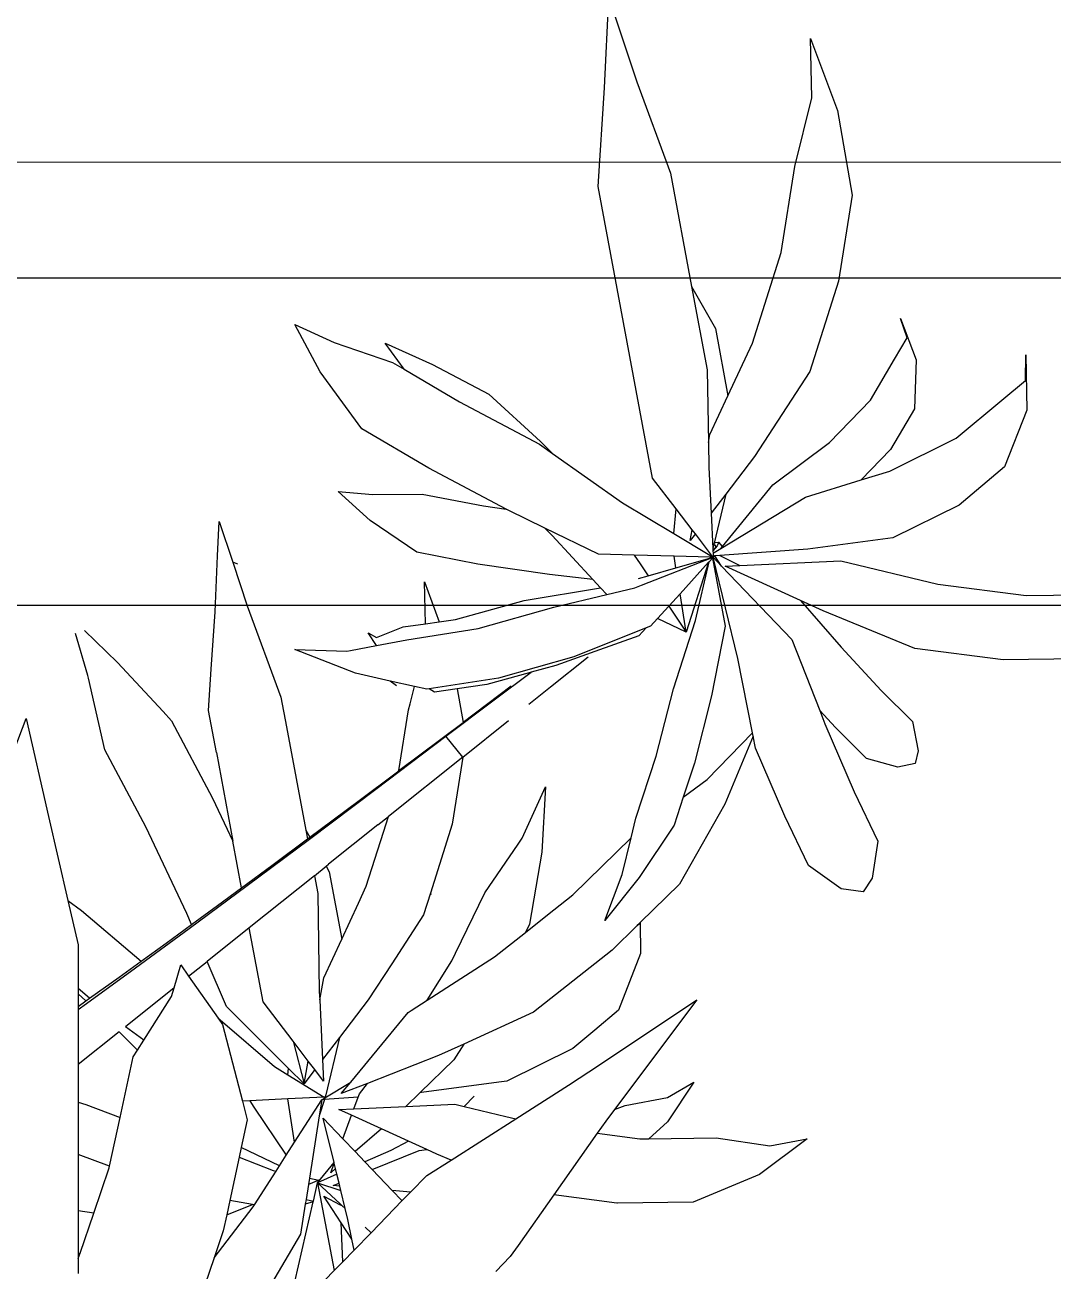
# Model space of a CAD drawing. Header units: metres. Extents: x -22.5 to 67.5, y 0 to 64.7.
# Drawn here: x 19.6417 to 19.7987, y 54.5057 to 54.696 of the extents above; entities that cross this region are included whole.
import ezdxf

# ---------------------------------------------------------------- set-up
doc = ezdxf.new("R2010")
doc.units = ezdxf.units.M
doc.layers.add('XREF PB NEURO-ONCOLOGIA$0$Mobiliario Fijo', color=40, linetype='Continuous')
doc.layers.add('XREF PB NEURO-ONCOLOGIA$0$MUROS DE TABLAROCA', color=150, linetype='Continuous', lineweight=13)

# ---------------------------------------------------------------- blocks, each defined once
blk = doc.blocks.new('XREF PB NEURO-ONCOLOGIA$0$PLANTA CIRCULAR-02')
at = {"color": 72}
for p, q in [((0.2163079197244855, 0.3322979269213064), (0.2174825615668823, 0.3582367918298743)), ((0.2174825615668823, 0.3582367918298743), (0.2255600604138266, 0.3340252120680773)), ((0.2754286079874646, 0.3465133165283376), (0.2831271368989405, 0.3258223326865206)), ((0.275811919614938, 0.3294600119358151), (0.2754286079874646, 0.3465133165283376)), ((0.2255600604138266, 0.3340252120680773), (0.2352287231787073, 0.3078379123443895)), ((0.2144517528118541, 0.3039590530063805), (0.2163079197244855, 0.3322979269213064)), ((0.2708940055696019, 0.3097266283270628), (0.275811919614938, 0.3294600119358151)), ((0.2831271368989405, 0.3258223326865206), (0.2873213446946607, 0.3015577129912046)), ((0.2352287231787073, 0.3078379123443895), (0.2412934626035792, 0.2753400864379287)), ((0.266975109439926, 0.2850408369870152), (0.2708940055696019, 0.3097266283270628)), ((0.2300751190101948, 0.2203104930686237), (0.2144517528118541, 0.3039590530063805)), ((0.2873213446946607, 0.3015577129912046), (0.2834024485649991, 0.276871921651157)), ((0.258752786373023, 0.259072938679985), (0.266975109439926, 0.2850408369870152)), ((0.2834024485649991, 0.276871921651157), (0.2751801254980961, 0.2509040233441269)), ((0.2412934626035792, 0.2753400864379287), (0.2457661489516312, 0.2513930210412383)), ((0.2412934626035792, 0.2753400864379287), (0.2480992815560796, 0.2632650709938318)), ((0.3012393786880523, 0.2661272672316173), (0.3057208071625865, 0.2542281051827047)), ((0.3031552708874727, 0.260565723578587), (0.3012393786880523, 0.2661272672316173)), ((0.1273815670105876, 0.2644104534880682), (0.1386542231617511, 0.2592500123248627)), ((0.1347174525734545, 0.2507799221803779), (0.1273815670105876, 0.2644104534880682)), ((0.2480992815560796, 0.2632650709938318), (0.2517101342726562, 0.2439324122591202)), ((0.1386542231617511, 0.2592500123248627), (0.1554385416881416, 0.2534772389408246)), ((0.1533050969057257, 0.2589804255905719), (0.1669278453257448, 0.2528546845111848)), ((0.158738136582528, 0.2515389861300363), (0.1533050969057257, 0.2589804255905719)), ((0.2517101342726562, 0.2439324122591202), (0.258752786373023, 0.259072938679985)), ((0.2995236314507963, 0.2544392442416736), (0.3031552708874727, 0.260565723578587)), ((0.2926280267648309, 0.2426926067117918), (0.2995236314507963, 0.2544392442416736)), ((0.3057208071625865, 0.2542281051827047), (0.3052849004319853, 0.2402072395598367)), ((0.3371173422359845, 0.2483497702475788), (0.3371932772652855, 0.2557022486139644)), ((0.3371932772652855, 0.2557022486139644), (0.3374809903972249, 0.2398110029806943)), ((0.1465979750992545, 0.234456471980458), (0.1347174525734545, 0.2507799221803779)), ((0.1554385416881416, 0.2534772389408246), (0.158738136582528, 0.2515389861300363)), ((0.158738136582528, 0.2515389861300363), (0.1746905417690243, 0.2421682011757511)), ((0.1669278453257448, 0.2528546845111848), (0.183105695239135, 0.2443916328278064)), ((0.2457661489516312, 0.2513930210412383), (0.2461087853604624, 0.2304808479718332)), ((0.2751801254980961, 0.2509040233441269), (0.2593158248288034, 0.2264805127125484)), ((0.3302719046012754, 0.2426581997864687), (0.3371173422359845, 0.2483497702475788)), ((0.183105695239135, 0.2443916328278064), (0.1979025384700463, 0.2308337960126394)), ((0.2465460943457316, 0.2328305884237594), (0.2517101342726562, 0.2439324122591202)), ((0.1746905417690243, 0.2421682011757511), (0.1976315565399318, 0.2299967785626436)), ((0.2808230684268551, 0.2305072031032154), (0.2926280267648309, 0.2426926067117918)), ((0.3052849004319853, 0.2402072395598367), (0.2983892957460199, 0.2284606020299478)), ((0.3172262998705548, 0.2317171172690493), (0.3302719046012754, 0.2426581997864687)), ((0.3374809903972249, 0.2398110029806943), (0.3310885271888111, 0.2234832087838114)), ((0.165849975180123, 0.2231474342153845), (0.1465979750992545, 0.234456471980458)), ((0.2461087853604624, 0.2304808479718332), (0.2465460943457316, 0.2328305884237594)), ((0.1976315565399318, 0.2299967785626436), (0.2013890418260757, 0.2273417944819727)), ((0.1979025384700463, 0.2308337960126394), (0.2013890418260757, 0.2273417944819727)), ((0.2461087853604624, 0.2304808479718332), (0.2462260190323775, 0.2233257098332544)), ((0.2645668345363532, 0.2183558742652565), (0.2808230684268551, 0.2305072031032154)), ((0.2982155976822298, 0.2223179191698321), (0.3172262998705548, 0.2317171172690493)), ((0.2013890418260757, 0.2273417944819727), (0.2214030004920744, 0.2132002243617919)), ((0.2593158248288034, 0.2264805127125484), (0.2510818288329091, 0.2157029925408622)), ((0.2983892957460199, 0.2284606020299478), (0.2899686613796177, 0.2197685909734801)), ((0.1880458887503806, 0.2113713272277309), (0.165849975180123, 0.2231474342153845)), ((0.2462260190323775, 0.2233257098332544), (0.2468636820481009, 0.2101818382819616)), ((0.2899686613796177, 0.2197685909734801), (0.2982155976822298, 0.2223179191698321)), ((0.3310885271888111, 0.2234832087838114), (0.3180429224580905, 0.212542126266392)), ((0.2368373994195281, 0.2114759135015092), (0.2300751190101948, 0.2203104930686237)), ((0.2501257025410837, 0.2006073451241903), (0.2645668345363532, 0.2183558742652565)), ((0.2739774869021687, 0.2148253307744952), (0.2899686613796177, 0.2197685909734801)), ((0.1398800181335815, 0.2163983263596734), (0.1497604723965367, 0.2155343248746178)), ((0.1490665851663664, 0.2080943989386341), (0.1398800181335815, 0.2163983263596734)), ((0.1497604723965367, 0.2155343248746178), (0.1639590949975371, 0.2156879583203661)), ((0.1639590949975371, 0.2156879583203661), (0.1815031946998573, 0.2123314385903896)), ((0.2510818288329091, 0.2157029925408622), (0.2468636820481009, 0.2101818382819616)), ((0.2510818288329091, 0.2157029925408622), (0.2477282124536515, 0.2016322527049041)), ((0.2496995792831598, 0.20008362848872), (0.2739774869021687, 0.2148253307744952)), ((0.1815031946998573, 0.2123314385903896), (0.1880458887503806, 0.2113713272277309)), ((0.1887909899510447, 0.210976011602277), (0.1880458887503806, 0.2113713272277309)), ((0.2214030004920744, 0.2132002243617919), (0.2361707790385594, 0.2043516240605001)), ((0.2361707790385594, 0.2043516240605001), (0.2368373994195281, 0.2114759135015092)), ((0.2414502145201709, 0.2054495023549734), (0.2368373994195281, 0.2114759135015092)), ((0.3180429224580905, 0.212542126266392), (0.2990322202697513, 0.2031429281671819)), ((0.1052299575996187, 0.1979691624593656), (0.1056769285168286, 0.2078393354950734)), ((0.1056769285168286, 0.2078393354950734), (0.1095695138444483, 0.1961716594080798)), ((0.1624008745917536, 0.1989805685503896), (0.1490665851663664, 0.2080943989386341)), ((0.1991868052905516, 0.2059026629006553), (0.1887909899510447, 0.210976011602277)), ((0.2468636820481009, 0.2101818382819616), (0.2473545221659918, 0.2000643635302808)), ((0.2145308191973356, 0.1984145024736676), (0.1991868052905516, 0.2059026629006553)), ((0.2012420913636532, 0.2038441356656762), (0.1991868052905516, 0.2059026629006553)), ((0.2361707790385594, 0.2043516240605001), (0.2465179944031206, 0.1981517496038236)), ((0.2408711741639706, 0.2023382135543628), (0.2414502145201709, 0.2054495023549734)), ((0.2423500464400661, 0.204273917165942), (0.2408711741639706, 0.2023382135543628)), ((0.2423500464400661, 0.204273917165942), (0.2414502145201709, 0.2054495023549734)), ((0.2466985945455633, 0.1985927575697914), (0.2423500464400661, 0.204273917165942)), ((0.2129187338088343, 0.1912117784107465), (0.2012420913636532, 0.2038441356656762)), ((0.2475589574949026, 0.2009221111081345), (0.2473545221659918, 0.2000643635302808)), ((0.248094386283185, 0.2003980152886271), (0.2473828681530961, 0.1994800799755438)), ((0.2486026663029293, 0.2008001950860674), (0.2473871868901938, 0.1993910597183728)), ((0.2477282124536515, 0.2016322527049041), (0.2475589574949026, 0.2009221111081345)), ((0.2475589574949026, 0.2009221111081345), (0.2480609931466802, 0.2010828169036856)), ((0.2477282124536515, 0.2016322527049041), (0.2480911353282238, 0.2018156823961661)), ((0.2480609931466802, 0.2010828169036856), (0.248094386283185, 0.2003980152886271)), ((0.2480911353282238, 0.2018156823961661), (0.2490791886609855, 0.2018896935783303)), ((0.2490791886609855, 0.2018896935783303), (0.2486026663029293, 0.2008001950860674)), ((0.2501257025410837, 0.2006073451241903), (0.2490791886609855, 0.2018896935783303)), ((0.2496995792831598, 0.20008362848872), (0.2501257025410837, 0.2006073451241903)), ((0.2990322202697513, 0.2031429281671819), (0.2746122854090771, 0.1999197234052801)), ((0.1045022866744318, 0.1819004705865055), (0.1052299575996187, 0.1979691624593656)), ((0.179944974294088, 0.1956240488204131), (0.1624008745917536, 0.1989805685503896)), ((0.2248347571928662, 0.1981529485796116), (0.2145308191973356, 0.1984145024736676)), ((0.2362374095002337, 0.1978635050566737), (0.2248347571928662, 0.1981529485796116)), ((0.2248347571928662, 0.1981529485796116), (0.2264701033485323, 0.1956942270619848)), ((0.2268788212409731, 0.1895363656214002), (0.2474751338054943, 0.1975782480458505)), ((0.2466379175878899, 0.1975994998392849), (0.2362374095002337, 0.1978635050566737)), ((0.236768964713761, 0.1945289948367801), (0.2362374095002337, 0.1978635050566737)), ((0.236768964713761, 0.1945289948367801), (0.246546267228581, 0.1973136950235457)), ((0.2472387041253228, 0.1973173825432752), (0.2462778434902333, 0.1962572136495382)), ((0.2465179944031206, 0.1981517496038236), (0.2468365684651559, 0.1983451898315493)), ((0.2465179944031206, 0.1981517496038236), (0.2469669963618912, 0.1978827153103282)), ((0.2466379175878899, 0.1975994998392849), (0.246546267228581, 0.1973136950235457)), ((0.246546267228581, 0.1973136950235457), (0.2472040618885387, 0.1975010433141122)), ((0.247188125296617, 0.1975855334345127), (0.2466379175878899, 0.1975994998392849)), ((0.2466985945455633, 0.1985927575697914), (0.2466639152700907, 0.1985525530273904)), ((0.2468365684651559, 0.1983451898315493), (0.2466639152700907, 0.1985525530273904)), ((0.2472069117380471, 0.1979003931708334), (0.2466985945455633, 0.1985927575697914)), ((0.2472069117380471, 0.1979003931708334), (0.2468365684651559, 0.1983451898315493)), ((0.2472069117380471, 0.1979003931708334), (0.2469669963618912, 0.1978827153103282)), ((0.2469669963618912, 0.1978827153103282), (0.2470406137376671, 0.1978386050379939)), ((0.2471345818030244, 0.1978694019205349), (0.2470406137376671, 0.1978386050379939)), ((0.2470406137376671, 0.1978386050379939), (0.2471531042229316, 0.1977712026633824)), ((0.2472069117380471, 0.1979003931708334), (0.2471345818030244, 0.1978694019205349)), ((0.2471345818030244, 0.1978694019205349), (0.2471531042229316, 0.1977712026633824)), ((0.2471531042229316, 0.1977712026633824), (0.2474751338054943, 0.1975782480458505)), ((0.2474751338054943, 0.1975782480458505), (0.247188125296617, 0.1975855334345127)), ((0.247188125296617, 0.1975855334345127), (0.2472040618885387, 0.1975010433141122)), ((0.2472040618885387, 0.1975010433141122), (0.2474751338054943, 0.1975782480458505)), ((0.2474751338054943, 0.1975782480458505), (0.2472069117380471, 0.1979003931708334)), ((0.2474751338054943, 0.1975782480458505), (0.2472387041253228, 0.1973173825432752)), ((0.2472387041253228, 0.1973173825432752), (0.2509193050910028, 0.1778041503355823)), ((0.2473545221659918, 0.2000643635302808), (0.2473828681530961, 0.1994800799755438)), ((0.2473828681530961, 0.1994800799755438), (0.2473871868901938, 0.1993910597183728)), ((0.2473871868901938, 0.1993910597183728), (0.2474207183899182, 0.1986998894381315)), ((0.2474207183899182, 0.1986998894381315), (0.247743822599233, 0.1988960804005373)), ((0.2474207183899182, 0.1986998894381315), (0.2474586054971581, 0.197918938906561)), ((0.2479441683835546, 0.197954716992605), (0.2474586054971581, 0.197918938906561)), ((0.2474586054971581, 0.197918938906561), (0.2474751338054943, 0.1975782480458505)), ((0.2479441683835546, 0.197954716992605), (0.2474751338054943, 0.1975782480458505)), ((0.2474751338054943, 0.1975782480458505), (0.2499030206254673, 0.1950344479568571)), ((0.2545506393085475, 0.1685439526762096), (0.2474751338054943, 0.1975782480458505)), ((0.247743822599233, 0.1988960804005373), (0.2496995792831598, 0.20008362848872)), ((0.2479831858152153, 0.1979575919426182), (0.2479441683835546, 0.197954716992605)), ((0.2494241924522385, 0.1980637706908084), (0.2479831858152153, 0.1979575919426182)), ((0.2499030206254673, 0.1950344479568571), (0.2479831858152153, 0.1979575919426182)), ((0.2746122854090771, 0.1999197234052801), (0.2494241924522385, 0.1980637706908084)), ((0.2494241924522385, 0.1980637706908084), (0.2550827223342083, 0.195213421225823)), ((0.1095695138444483, 0.1961716594080798), (0.1137544273637729, 0.1836277557332693)), ((0.1110581247384346, 0.1955550565866915), (0.1095695138444483, 0.1961716594080798)), ((0.2005007157029723, 0.192607584846705), (0.179944974294088, 0.1956240488204131)), ((0.2264701033485323, 0.1956942270619848), (0.2287862294278824, 0.192255410235326)), ((0.2287862294278824, 0.192255410235326), (0.236768964713761, 0.1945289948367801)), ((0.2461689531155144, 0.1961370690792492), (0.2379569896054789, 0.1870763708344043)), ((0.2461689531155144, 0.1961370690792492), (0.2397189675594689, 0.1760232697730402)), ((0.2423861432337446, 0.1793886632420509), (0.2462778434902333, 0.1962572136495382)), ((0.2462778434902333, 0.1962572136495382), (0.2461689531155144, 0.1961370690792492)), ((0.2499030206254673, 0.1950344479568571), (0.2700187889681729, 0.1739583035174519)), ((0.2508638265624228, 0.1950258185294231), (0.2550827223342083, 0.195213421225823)), ((0.2725399314201127, 0.1851076294699467), (0.2508638265624228, 0.1950258185294231)), ((0.2550827223342083, 0.195213421225823), (0.2841276533141865, 0.1965049694562708)), ((0.2841276533141865, 0.1965049694562708), (0.3119486977157351, 0.1898444431688944)), ((0.1645955643399191, 0.1905343967350816), (0.1688656129225734, 0.1790579825729139)), ((0.1648666482664112, 0.1784740353022087), (0.1645955643399191, 0.1905343967350816)), ((0.2129187338088343, 0.1912117784107465), (0.2005007157029723, 0.192607584846705)), ((0.215121367953742, 0.1888288621271457), (0.2129187338088343, 0.1912117784107465)), ((0.2260522050137155, 0.1914767252876928), (0.2287862294278824, 0.192255410235326)), ((0.3119486977157351, 0.1898444431688944), (0.3372880189583043, 0.1865867729920794)), ((0.1932669609845732, 0.1851730476572797), (0.215121367953742, 0.1888288621271457)), ((0.2017289134619915, 0.1831929343636673), (0.2169393390596781, 0.18686209294696)), ((0.2169393390596781, 0.18686209294696), (0.215121367953742, 0.1888288621271457)), ((0.2169393390596781, 0.18686209294696), (0.2250252189176507, 0.1888126218978954)), ((0.2250252189176507, 0.1888126218978954), (0.2268788212409731, 0.1895363656214002)), ((0.2379569896054789, 0.1870763708344043), (0.2346970288467958, 0.1834794818944587)), ((0.2397189675594689, 0.1760232697730402), (0.2379569896054789, 0.1870763708344043)), ((0.3372880189583043, 0.1865867729920794), (0.3591623532484363, 0.1868583691443675)), ((0.1137544273637729, 0.1836277557332693), (0.1234230901286537, 0.1574404560095886)), ((0.1734773214052865, 0.1797314055244357), (0.1932669609845732, 0.1851730476572797)), ((0.1800494819271137, 0.1770853832989019), (0.2017289134619915, 0.1831929343636673)), ((0.2346970288467958, 0.1834794818944587), (0.2314845738350897, 0.1799350085842022)), ((0.2346970288467958, 0.1834794818944587), (0.2397189675594689, 0.1760232697730402)), ((0.2789897089102595, 0.1821564482979241), (0.2725399314201127, 0.1851076294699467)), ((0.2725399314201127, 0.1851076294699467), (0.28417783862389, 0.1717772079103597)), ((0.103425315653368, 0.1654579051208671), (0.1045022866744318, 0.1819004705865055)), ((0.1648666482664112, 0.1784740353022087), (0.1688656129225734, 0.1790579825729139)), ((0.1688656129225734, 0.1790579825729139), (0.1734773214052865, 0.1797314055244357)), ((0.2314845738350897, 0.1799350085842022), (0.2295037197612828, 0.1777494264140031)), ((0.2397189675594689, 0.1760232697730402), (0.2314845738350897, 0.1799350085842022)), ((0.236039075806687, 0.1598101230703861), (0.2423861432337446, 0.1793886632420509)), ((0.3053391020597331, 0.1713861034784898), (0.2789897089102595, 0.1821564482979241)), ((0.0679989700413444, 0.1636597580998753), (0.0644272448327428, 0.1756919343429359)), ((0.0670034462101086, 0.1765032058852469), (0.07653787987015899, 0.1673561726104253)), ((0.1484346118343325, 0.1758525380328066), (0.1508384722692142, 0.1745214281818335)), ((0.1508482719286803, 0.172223583868643), (0.1484346118343325, 0.1758525380328066)), ((0.1508384722692142, 0.1745214281818335), (0.1584706073914219, 0.1775400559016802)), ((0.1584706073914219, 0.1775400559016802), (0.1648666482664112, 0.1784740353022087)), ((0.1595454020749543, 0.1738957745349907), (0.1800494819271137, 0.1770853832989019)), ((0.2282675669181486, 0.1772559153046629), (0.2074901824431805, 0.1689609296818304)), ((0.2282675669181486, 0.1772559153046629), (0.2260960932850935, 0.1749584140142204)), ((0.2295037197612828, 0.1777494264140031), (0.2282675669181486, 0.1772559153046629)), ((0.2509193050910028, 0.1778041503355823), (0.2470163743349474, 0.1577717612665097)), ((0.1433445106461306, 0.1707808413354073), (0.1508482719286803, 0.172223583868643)), ((0.1508482719286803, 0.172223583868643), (0.1595454020749543, 0.1738957745349907)), ((0.2260960932850935, 0.1749584140142204), (0.2135093719693941, 0.1704741983170876)), ((0.2700187889681729, 0.1739583035174519), (0.27805011984141, 0.1535925753640228)), ((0.28417783862389, 0.1717772079103597), (0.2957087490867138, 0.1592649931012247)), ((0.1274086166296513, 0.1711158326718518), (0.1422950797455797, 0.1705790680461305)), ((0.1448606160206935, 0.1642414496502482), (0.1274086166296513, 0.1711158326718518)), ((0.1422950797455797, 0.1705790680461305), (0.1433445106461306, 0.1707808413354073)), ((0.2074901824431805, 0.1689609296818304), (0.1858107509083027, 0.1628533786170578)), ((0.2008128721623734, 0.1603305658610807), (0.2116350406788285, 0.168978682918727)), ((0.2111148562738663, 0.1696211147697824), (0.202291442793566, 0.1664776361594065)), ((0.2135093719693941, 0.1704741983170876), (0.2111148562738663, 0.1696211147697824)), ((0.2587951558607244, 0.1471608245804887), (0.2545506393085475, 0.1685439526762096)), ((0.3306784233023023, 0.1681284333016748), (0.3053391020597331, 0.1713861034784898)), ((0.3525527575924343, 0.1684000294539629), (0.3306784233023023, 0.1681284333016748)), ((0.07653787987015899, 0.1673561726104253), (0.0895846311254189, 0.1532594486780852)), ((0.1026461197618005, 0.1535615966715724), (0.103425315653368, 0.1654579051208671)), ((0.202291442793566, 0.1664776361594065), (0.1952324339886502, 0.1645365902108367)), ((0.0681847394216959, 0.16284444751048), (0.0679989700413444, 0.1636597580998753)), ((0.07286446886099901, 0.1423059014906087), (0.0681847394216959, 0.16284444751048)), ((0.1547532977826052, 0.1620265710654962), (0.1448606160206935, 0.1642414496502482)), ((0.1617346602958491, 0.1604635095322209), (0.1547532977826052, 0.1620265710654962)), ((0.1858107509083027, 0.1628533786170578), (0.165922312573926, 0.159759538870567)), ((0.1825018032142793, 0.1610359940265624), (0.1740303074251841, 0.1597989471231287)), ((0.194635716770648, 0.1643725083162764), (0.1825018032142793, 0.1610359940265624)), ((0.1842597736035287, 0.1563334394582441), (0.1952324339886502, 0.1645365902108367)), ((0.1952324339886502, 0.1645365902108367), (0.194635716770648, 0.1643725083162764)), ((0.1234230901286537, 0.1574404560095886), (0.1250188320769041, 0.1488886172037169)), ((0.1605009356612896, 0.1555131258417148), (0.1617346602958491, 0.1604635095322209)), ((0.1653066710561433, 0.1596637698531467), (0.1617346602958491, 0.1604635095322209)), ((0.165922312573926, 0.159759538870567), (0.1653066710561433, 0.1596637698531467)), ((0.1674950892004148, 0.158844644403807), (0.165922312573926, 0.159759538870567)), ((0.1740303074251841, 0.1597989471231287), (0.1674950892004148, 0.158844644403807)), ((0.1740303074251841, 0.1597989471231287), (0.1756953066214919, 0.1501664791437136)), ((0.1895334806804669, 0.1605706663973052), (0.1756953066214919, 0.1501664791437136)), ((0.194587610511789, 0.1553479501200101), (0.2008128721623734, 0.1603305658610807)), ((0.2310925888607045, 0.1404979471575487), (0.236039075806687, 0.1598101230703861)), ((0.2470163743349474, 0.1577717612665097), (0.242069887388979, 0.1384595853536723)), ((0.2957087490867138, 0.1592649931012247), (0.3046404489877688, 0.1503986505239254)), ((0.1600609619220421, 0.1537477085338068), (0.1605009356612896, 0.1555131258417148)), ((0.1707582094807378, 0.1461553880990465), (0.1842597736035287, 0.1563334394582441)), ((0.039568464767541, 0.1231805717692467), (0.0503012264136515, 0.1512584545683069)), ((0.0503012264136515, 0.1512584545683069), (0.0566811840993893, 0.1231805717692467)), ((0.0895846311254189, 0.1532594486780852), (0.0920397800063313, 0.1506067150350674)), ((0.0920397800063313, 0.1506067150350674), (0.1037791285079948, 0.128436858154366)), ((0.1048945850996574, 0.1415117078089381), (0.1026461197618005, 0.1535615966715724)), ((0.1572933824070617, 0.1363142558055372), (0.1600609619220421, 0.1537477085338068)), ((0.1756340436006809, 0.1401976806664038), (0.1887703810599248, 0.1507061172625583)), ((0.27805011984141, 0.1535925753640228), (0.2795593908043799, 0.1497653887337265)), ((0.2825813859204516, 0.1486756891631487), (0.27805011984141, 0.1535925753640228)), ((0.3046404489877688, 0.1503986505239254), (0.3062675604853239, 0.1420061693310188)), ((0.1250188320769041, 0.1488886172037169), (0.1305649356673086, 0.1191757310767016)), ((0.1572933824070617, 0.1363142558055372), (0.1756953066214919, 0.1501664791437136)), ((0.2457641105792732, 0.1337127929269073), (0.2587951558607244, 0.1471608245804887)), ((0.2589906538900379, 0.1461759398824185), (0.2587951558607244, 0.1471608245804887)), ((0.2795593908043799, 0.1497653887337265), (0.2878913133545495, 0.130196279699696)), ((0.2915130858215065, 0.1398093465858423), (0.2825813859204516, 0.1486756891631487)), ((0.1506146580046277, 0.1309519617738886), (0.1707582094807378, 0.1461553880990465)), ((0.1755778232325582, 0.1401527404294072), (0.1707582094807378, 0.1461553880990465)), ((0.2589906538900379, 0.1461759398824185), (0.2507675776869007, 0.126634403562349)), ((0.2596607296358542, 0.1428002160913522), (0.2589906538900379, 0.1461759398824185)), ((0.0846038173626624, 0.1201360446099073), (0.07286446886099901, 0.1423059014906087)), ((0.1048945850996574, 0.1415117078089381), (0.1096462692204625, 0.1160555221403356)), ((0.1755778232325582, 0.1401527404294072), (0.1542575284695999, 0.1231101353001165)), ((0.1756340436006809, 0.1401976806664038), (0.1750544361110968, 0.1365466347918769)), ((0.2252944885741073, 0.1226553716148615), (0.2310925888607045, 0.1404979471575487)), ((0.2679926521860239, 0.1232311070573289), (0.2596607296358542, 0.1428002160913522)), ((0.30042184723888, 0.137290672889165), (0.2915130858215065, 0.1398093465858423)), ((0.3062675604853239, 0.1420061693310188), (0.3054090772873934, 0.1383514253237905)), ((0.1458517696418937, 0.1277481101635729), (0.1568541853091574, 0.1359836460161006)), ((0.1568541853091574, 0.1359836460161006), (0.1572933824070617, 0.1363142558055372)), ((0.1750544361110968, 0.1365466347918769), (0.1725694049174393, 0.1208930018579011)), ((0.242069887388979, 0.1384595853536723), (0.2388892461541729, 0.1286717533568549)), ((0.3054090772873934, 0.1383514253237905), (0.30042184723888, 0.137290672889165)), ((0.2388892461541729, 0.1286717533568549), (0.2457641105792732, 0.1337127929269073)), ((0.1316019119972793, 0.116665740691495), (0.1506146580046277, 0.1309519617738886)), ((0.192660046776723, 0.116934331251116), (0.1993858539341744, 0.1316942741006528)), ((0.1993858539341744, 0.1316942741006528), (0.1983304550184357, 0.1129424684037801)), ((0.2878913133545495, 0.130196279699696), (0.294691245757491, 0.1160103336293687)), ((0.1037791285079948, 0.128436858154366), (0.1096462692204625, 0.1160555221403356)), ((0.1384307280811754, 0.1221933069562695), (0.1458517696418937, 0.1277481101635729)), ((0.2388892461541729, 0.1286717533568549), (0.2362717871023676, 0.1206170098109851)), ((0.2507675776869007, 0.126634403562349), (0.2378045974201086, 0.1037420606359589)), ((0.0566811840993893, 0.1231805717692467), (0.0622720253835496, 0.0990616334501127)), ((0.1316897786361579, 0.1171800129543357), (0.1384307280811754, 0.1221933069562695)), ((0.1512532607806065, 0.1207087498604267), (0.1542575284695999, 0.1231101353001165)), ((0.1528417037826841, 0.1186386506368038), (0.1542575284695999, 0.1231101353001165)), ((0.2239069614534657, 0.1170313271624863), (0.2252944885741073, 0.1226553716148615)), ((0.2747925845889654, 0.1090451609870016), (0.2679926521860239, 0.1232311070573289)), ((0.0963945369604744, 0.0952542719812684), (0.0846038173626624, 0.1201360446099073)), ((0.1305649356673086, 0.1191757310767016), (0.1310294119933246, 0.1166888933937216)), ((0.1512532607806065, 0.1207087498604267), (0.1371094688952184, 0.1094032758399805)), ((0.1479197427254633, 0.1030940188867291), (0.1528417037826841, 0.1186386506368038)), ((0.1725694049174393, 0.1208930018579011), (0.1663014816835755, 0.1010975265635565)), ((0.2362717871023676, 0.1206170098109851), (0.2262021737048059, 0.1056132107784293)), ((0.1121421423929121, 0.1026924482666871), (0.1096462692204625, 0.1160555221403356)), ((0.113744683623608, 0.1033516459528982), (0.1316019119972793, 0.116665740691495)), ((0.1211959790537946, 0.1093756965248787), (0.1310294119933246, 0.1166888933937216)), ((0.1310294119933246, 0.1166888933937216), (0.1316897786361579, 0.1171800129543357)), ((0.1819706838125654, 0.1011752688567284), (0.1914604880610966, 0.1151658516224856)), ((0.1914604880610966, 0.1151658516224856), (0.192660046776723, 0.116934331251116)), ((0.2072103804864867, 0.100682341654597), (0.2239069614534657, 0.1170313271624863)), ((0.2213139003627731, 0.106520908573259), (0.2239069614534657, 0.1170313271624863)), ((0.294691245757491, 0.1160103336293687), (0.2930881976606514, 0.1054453129279054)), ((0.1983304550184357, 0.1129424684037801), (0.196570152223245, 0.102878242044973)), ((0.1121421423929121, 0.1026924482666871), (0.1211959790537946, 0.1093756965248787)), ((0.1330031811840371, 0.1061211995717812), (0.1363948848424172, 0.1088321226411963)), ((0.1363948848424172, 0.1088321226411963), (0.1371094688952184, 0.1094032758399805)), ((0.1363948848424172, 0.1088321226411963), (0.1372662379085341, 0.1072861512005758)), ((0.2842271746428651, 0.1023436693256414), (0.2747925845889654, 0.1090451609870016)), ((0.1330031811840371, 0.1061211995717812), (0.1142955469915279, 0.0911688340561625)), ((0.1330031811840371, 0.1061211995717812), (0.1339605159015775, 0.1009955647064302)), ((0.1372662379085341, 0.1072861512005758), (0.1408770906250965, 0.0879534924658643)), ((0.2163342993481763, 0.0932723168254128), (0.2213139003627731, 0.106520908573259)), ((0.2262021737048059, 0.1056132107784293), (0.2163342993481763, 0.0932723168254128)), ((0.2930881976606514, 0.1054453129279054), (0.2905447850244513, 0.1015015638107997)), ((0.0971014614420796, 0.0910170392842318), (0.113744683623608, 0.1033516459528982)), ((0.1051888301332156, 0.0975597389204879), (0.1121421423929121, 0.1026924482666871)), ((0.1339605159015775, 0.1009955647064302), (0.1344203859823096, 0.0729282534984392)), ((0.1456669670174193, 0.0982509271590857), (0.1479197427254633, 0.1030940188867291)), ((0.1663014816835755, 0.1010975265635565), (0.1643470818505364, 0.0949251035508709)), ((0.1665880114846061, 0.1007241136567813), (0.1663014816835755, 0.1010975265635565)), ((0.1735509069976331, 0.0839141968758668), (0.1819706838125654, 0.1011752688567284)), ((0.196570152223245, 0.102878242044973), (0.1947043751778494, 0.0922109849280233)), ((0.1998835273134034, 0.0948790469650831), (0.2072103804864867, 0.100682341654597)), ((0.2378045974201086, 0.1037420606359589), (0.2264880953195814, 0.0926611495675545)), ((0.2905447850244513, 0.1015015638107997), (0.2842271746428651, 0.1023436693256414)), ((0.0622720253835496, 0.0990616334501127), (0.0652375437653206, 0.0862683611500543)), ((0.0622720253835496, 0.0990616334501127), (0.0661709179936168, 0.0961909989952972)), ((0.0977392765933871, 0.0921089636077639), (0.1051888301332156, 0.0975597389204879)), ((0.1408770906250965, 0.0879534924658643), (0.1456669670174193, 0.0982509271590857)), ((0.0661709179936168, 0.0961909989952972), (0.0832957620580715, 0.0815958846719838)), ((0.0977392765933871, 0.0921089636077639), (0.0963945369604744, 0.0952542719812684)), ((0.1643470818505364, 0.0949251035508709), (0.1552171772085984, 0.0808693737877917)), ((0.193564372782717, 0.0898739083245488), (0.1998835273134034, 0.0948790469650831)), ((0.08170373396689, 0.0796973215762122), (0.0971014614420796, 0.0910170392842318)), ((0.0904454030253135, 0.0867720980135403), (0.0977392765933871, 0.0921089636077639)), ((0.1142955469915279, 0.0911688340561625), (0.1022553371010417, 0.0815460244466024)), ((0.118269485960127, 0.0699130367338157), (0.1142955469915279, 0.0911688340561625)), ((0.184709799256936, 0.0828605700869574), (0.193564372782717, 0.0898739083245488)), ((0.1947043751778494, 0.0922109849280233), (0.193564372782717, 0.0898739083245488)), ((0.2256700839460279, 0.0918601678505056), (0.2184463626572182, 0.0847868326031716)), ((0.2262852453614386, 0.0924625226131752), (0.2256700839460279, 0.0918601678505056)), ((0.2256700839460279, 0.0918601678505056), (0.226284298588439, 0.0923708504543228)), ((0.226284298588439, 0.0923708504543228), (0.2262852453614386, 0.0924625226131752)), ((0.2264880953195814, 0.0926611495675545), (0.2262852453614386, 0.0924625226131752)), ((0.2264880953195814, 0.0926611495675545), (0.2266479467496651, 0.0838320831874384)), ((0.0652375437653206, 0.0862683611500543), (0.0652375437653206, 0.0737136327218409)), ((0.0832957620580715, 0.0815958846719838), (0.0904454030253135, 0.0867720980135403)), ((0.1357130506981718, 0.0768516686305034), (0.1408770906250965, 0.0879534924658643)), ((0.1653985616854214, 0.0703890509713574), (0.184709799256936, 0.0828605700869574)), ((0.1724682771464643, 0.0816947375956261), (0.1735509069976331, 0.0839141968758668)), ((0.2184463626572182, 0.0847868326031716), (0.1959457814276675, 0.06696506103553901)), ((0.2266479467496651, 0.0838320831874384), (0.2202554835412513, 0.0675042889905555)), ((0.0675862476844458, 0.0694180368851534), (0.08170373396689, 0.0796973215762122)), ((0.0769989677233696, 0.0770371171767081), (0.0832957620580715, 0.0815958846719838)), ((0.0927728638520193, 0.0739679065788721), (0.0946827672299975, 0.0805025938283706)), ((0.0946827672299975, 0.0805025938283706), (0.0969309366358573, 0.0772909179218502)), ((0.0969309366358573, 0.0772909179218502), (0.1022553371010417, 0.0815460244466024)), ((0.1077791020732093, 0.0686260927400255), (0.1022553371010417, 0.0815460244466024)), ((0.1552171772085984, 0.0808693737877917), (0.1484827811812437, 0.0705015929192925)), ((0.1653985616854214, 0.0703890509713574), (0.1724682771464643, 0.0816947375956261)), ((0.0684804653094204, 0.0709497645955395), (0.0769989677233696, 0.0770371171767081)), ((0.0969309366358573, 0.0772909179218502), (0.1053510936837654, 0.0652621021887612)), ((0.1345366923014524, 0.0705308817181063), (0.1357130506981718, 0.0768516686305034)), ((0.0652375437653206, 0.0737136327218409), (0.0652375437653206, 0.0722567274419817)), ((0.0684804653094204, 0.0709497645955395), (0.0652375437653206, 0.0737136327218409)), ((0.0652375437653206, 0.0722567274419817), (0.0652375437653206, 0.0686323611515221)), ((0.0674598964293409, 0.0702204623890666), (0.0652375437653206, 0.0722567274419817)), ((0.0927728638520193, 0.0739679065788721), (0.0787750941280905, 0.0627819982949163)), ((0.0920492819952443, 0.07149218912218201), (0.0927728638520193, 0.0739679065788721)), ((0.1344203859823096, 0.0729282534984392), (0.1345366923014524, 0.0705308817181063)), ((0.0652375437653206, 0.0686323611515221), (0.0674598964293409, 0.0702204623890666)), ((0.0652375437653206, 0.0677277447380647), (0.0675862476844458, 0.0694180368851534)), ((0.0652375437653206, 0.0686323611515221), (0.0652375437653206, 0.0677277447380647)), ((0.0674598964293409, 0.0702204623890666), (0.0684804653094204, 0.0709497645955395)), ((0.0840742392891514, 0.0589533033706218), (0.0920492819952443, 0.07149218912218201)), ((0.1255677777181745, 0.0508312071412007), (0.1077791020732093, 0.0686260927400255)), ((0.1268916275490852, 0.0586486419889312), (0.118269485960127, 0.0699130367338157)), ((0.1345366923014524, 0.0705308817181063), (0.1353707328708822, 0.0533391647097474)), ((0.1484827811812437, 0.0705015929192925), (0.1402487851853493, 0.0597240727476063)), ((0.1607908576410608, 0.0674133188953903), (0.1653985616854214, 0.0703890509713574)), ((0.2148054286921308, 0.0518839668435405), (0.2428102015196316, 0.0705006688733718)), ((0.2428102015196316, 0.0705006688733718), (0.2191771803140199, 0.0390077221610668)), ((0.0652375437653206, 0.0677277447380647), (0.0652375437653206, 0.0519649727992331)), ((0.1053510936837654, 0.0652621021887612), (0.106627364809043, 0.0634388547001521)), ((0.1053510936837654, 0.0652621021887612), (0.1060028472165868, 0.0647912025686992)), ((0.1060028472165868, 0.0647912025686992), (0.1215860567563425, 0.0513254227203817)), ((0.1434478871463796, 0.0468865349178174), (0.1599399812483568, 0.0668638087380344)), ((0.1599399812483568, 0.0668638087380344), (0.1607908576410608, 0.0674133188953903)), ((0.1959457814276675, 0.06696506103553901), (0.1758590271083023, 0.0577894891771678)), ((0.2202554835412513, 0.0675042889905555), (0.213495385513994, 0.0618347327017759)), ((0.0769621757445407, 0.0613332934023632), (0.0652375437653206, 0.0519649727992331)), ((0.08223135694980499, 0.0560558027605254), (0.0769621757445407, 0.0613332934023632)), ((0.0840742392891514, 0.0589533033706218), (0.0787750941280905, 0.0627819982949163)), ((0.106627364809043, 0.0634388547001521), (0.1123443487950482, 0.0413734666186301)), ((0.213495385513994, 0.0618347327017759), (0.2072098788105308, 0.0565632064731361)), ((0.08223135694980499, 0.0560558027605254), (0.0840742392891514, 0.0589533033706218)), ((0.1312625394947986, 0.0529382651592627), (0.1268916275490852, 0.0586486419889312)), ((0.1268916275490852, 0.0586486419889312), (0.1300381305164109, 0.0463592937611068)), ((0.1402487851853493, 0.0597240727476063), (0.1353707328708822, 0.0533391647097474)), ((0.1402487851853493, 0.0597240727476063), (0.1363078026902116, 0.0431889258745102)), ((0.1758590271083023, 0.0577894891771678), (0.1686742298652746, 0.0545074943688917)), ((0.1758590271083023, 0.0577894891771678), (0.1730271693187433, 0.0532608632501877)), ((0.0772326025233667, 0.0367096712107653), (0.0809931918320928, 0.0541090782695477)), ((0.0809931918320928, 0.0541090782695477), (0.08223135694980499, 0.0560558027605254)), ((0.1686742298652746, 0.0545074943688917), (0.1482241202497647, 0.0465215792929854)), ((0.2072098788105308, 0.0565632064731361), (0.1881991766221915, 0.04716400837392599)), ((0.0652375437653206, 0.0519649727992331), (0.0652375437653206, 0.0411055943935921)), ((0.1215860567563425, 0.0513254227203817), (0.1253950501577918, 0.0489852372762627)), ((0.1253950501577918, 0.0489852372762627), (0.1255677777181745, 0.0508312071412007)), ((0.1300381305164109, 0.0463592937611068), (0.1255677777181745, 0.0508312071412007)), ((0.1300381305164109, 0.0463592937611068), (0.1312625394947986, 0.0529382651592627)), ((0.133165277827203, 0.05045243313582401), (0.1300381305164109, 0.0463592937611068)), ((0.133165277827203, 0.05045243313582401), (0.1312625394947986, 0.0529382651592627)), ((0.1356695007554407, 0.0471807917110354), (0.133165277827203, 0.05045243313582401)), ((0.1353707328708822, 0.0533391647097474), (0.1356695007554407, 0.0471807917110354)), ((0.1730271693187433, 0.0532608632501877), (0.1633976962950498, 0.043912689917768)), ((0.2059696122039156, 0.0460101908352613), (0.2148054286921308, 0.0518839668435405)), ((0.1253950501577918, 0.0489852372762627), (0.1358308716225309, 0.0425736332341344)), ((0.1360537840875935, 0.0423967877915956), (0.1434478871463796, 0.0468865349178174)), ((0.1407309491855528, 0.0435954420304938), (0.1434478871463796, 0.0468865349178174)), ((0.1482241202497647, 0.0465215792929854), (0.1407309491855528, 0.0435954420304938)), ((0.1459187155904686, 0.0435219931128046), (0.1482241202497647, 0.0465215792929854)), ((0.186682802980556, 0.046963861126585), (0.1788200517667207, 0.0459260509400039)), ((0.1881991766221915, 0.04716400837392599), (0.186682802980556, 0.046963861126585)), ((0.2419378582005009, 0.0468730174034278), (0.2343854329128305, 0.0354993970192155)), ((0.2343978088359364, 0.0424839616597836), (0.2419378582005009, 0.0468730174034278)), ((0.1363078026902116, 0.0431889258745102), (0.1360537840875935, 0.0423967877915956)), ((0.1455842568251313, 0.0426001292012899), (0.1459187155904686, 0.0435219931128046)), ((0.1633976962950498, 0.043912689917768), (0.1592665891169673, 0.0399022621549605)), ((0.1637792417615174, 0.0439408036120241), (0.1633976962950498, 0.043912689917768)), ((0.1788200517667207, 0.0459260509400039), (0.1637792417615174, 0.0439408036120241)), ((0.1907873414808563, 0.036338183873184), (0.2059696122039156, 0.0460101908352613)), ((0.0652375437653206, 0.0411055943935921), (0.0652375437653206, 0.0261137736562276)), ((0.0652375437653206, 0.0411055943935921), (0.0673797580799374, 0.0404603280634817)), ((0.0673797580799374, 0.0404603280634817), (0.0772326025233667, 0.0367096712107653)), ((0.1144622026645692, 0.0414816894291974), (0.1123443487950482, 0.0413734666186301)), ((0.1123443487950482, 0.0413734666186301), (0.1137303069276925, 0.0360241943211506)), ((0.1253796590681304, 0.0420395739146073), (0.1144622026645692, 0.0414816894291974)), ((0.1144622026645692, 0.0414816894291974), (0.1156370597009726, 0.0397153072687289)), ((0.1156370597009726, 0.0397153072687289), (0.1249384575800718, 0.0259052630646153)), ((0.1358308716225309, 0.0425736332341344), (0.1253796590681304, 0.0420395739146073)), ((0.1273502592261906, 0.0296777605052938), (0.1253796590681304, 0.0420395739146073)), ((0.1273502592261906, 0.0296777605052938), (0.1351186797798647, 0.0418289864173218)), ((0.1358899280237438, 0.0418858148669443), (0.1343970528352543, 0.0372303948401225)), ((0.1351186797798647, 0.0418289864173218), (0.1343970528352543, 0.0372303948401225)), ((0.1351186797798647, 0.0418289864173218), (0.1360537840875935, 0.0423967877915956)), ((0.1358899280237438, 0.0418858148669443), (0.1351186797798647, 0.0418289864173218)), ((0.1455842568251313, 0.0426001292012899), (0.1358899280237438, 0.0418858148669443)), ((0.1443650443991515, 0.039239631428643), (0.1455842568251313, 0.0426001292012899)), ((0.1443650443991515, 0.039239631428643), (0.1592665891169673, 0.0399022621549605)), ((0.1592665891169673, 0.0399022621549605), (0.173294609666641, 0.040526049663022)), ((0.173294609666641, 0.040526049663022), (0.1760074492849526, 0.0398765794515299)), ((0.1788424152070149, 0.0428029094721723), (0.1760074492849526, 0.0398765794515299)), ((0.1760074492849526, 0.0398765794515299), (0.1879936471423207, 0.0370070111936869)), ((0.2191771803140199, 0.0390077221610668), (0.2221897838817881, 0.0401227971134404)), ((0.2221897838817881, 0.0401227971134404), (0.2343978088359364, 0.0424839616597836)), ((0.0742047054189499, 0.0227002673841383), (0.0772326025233667, 0.0367096712107653)), ((0.1137303069276925, 0.0360241943211506), (0.1120093176966748, 0.0280615614154627)), ((0.1343970528352543, 0.0372303948401225), (0.1315855884395063, 0.0193142449701114)), ((0.1386480801791947, 0.0237914088043425), (0.1355511356365753, 0.0364997025870295)), ((0.1355511356365753, 0.0364997025870295), (0.1412171614851587, 0.030563166773554)), ((0.140030782914863, 0.0390468987361743), (0.1443650443991515, 0.039239631428643)), ((0.1436879959407094, 0.037373492445731), (0.140030782914863, 0.0390468987361743)), ((0.1412171614851587, 0.030563166773554), (0.1436879959407094, 0.037373492445731)), ((0.1522466647120524, 0.0334573601180424), (0.1436879959407094, 0.037373492445731)), ((0.1722266452662922, 0.024513919487255), (0.1907873414808563, 0.036338183873184)), ((0.1879936471423207, 0.0370070111936869), (0.1907873414808563, 0.036338183873184)), ((0.2191771803140199, 0.0390077221610668), (0.2166430245167561, 0.0356307508974467)), ((0.1522466647120524, 0.0334573601180424), (0.1447005044323362, 0.0269135204942757)), ((0.1600556693516921, 0.0298842465493934), (0.1522466647120524, 0.0334573601180424)), ((0.2166430245167561, 0.0356307508974467), (0.2142108684981139, 0.0321819782996258)), ((0.2343854329128305, 0.0354993970192155), (0.2290151474390853, 0.0306396408130283)), ((0.1249384575800718, 0.0259052630646153), (0.1273502592261906, 0.0296777605052938)), ((0.1412171614851587, 0.030563166773554), (0.1447005044323362, 0.0269135204942757)), ((0.1600556693516921, 0.0298842465493934), (0.1549638052164965, 0.0272764716300671)), ((0.1652758788337536, 0.0274956705154139), (0.1600556693516921, 0.0298842465493934)), ((0.2142108684981139, 0.0321819782996258), (0.2017262672764701, 0.0144789402306245)), ((0.2142108684981139, 0.0321819782996258), (0.2264549753107445, 0.0306078531988234)), ((0.2264549753107445, 0.0306078531988234), (0.2290151474390853, 0.0306396408130283)), ((0.2290151474390853, 0.0306396408130283), (0.2483293096008765, 0.0308794493511115)), ((0.2483293096008765, 0.0308794493511115), (0.2636952061575926, 0.0285408887557637)), ((0.274414550329098, 0.0305476653540851), (0.2607519036534711, 0.0203212516916622)), ((0.2636952061575926, 0.0285408887557637), (0.274414550329098, 0.0305476653540851)), ((0.0652375437653206, 0.0261137736562276), (0.0652375437653206, 0.0099498520717347)), ((0.0742047054189499, 0.0227002673841383), (0.0652375437653206, 0.0261137736562276)), ((0.1114154037133517, 0.025313654025112), (0.1087364480866313, 0.0129187245033791)), ((0.1120093176966748, 0.0280615614154627), (0.1114154037133517, 0.025313654025112)), ((0.1114154037133517, 0.025313654025112), (0.1211833360462009, 0.0215188438894884)), ((0.122983959152549, 0.0228480712231587), (0.1120093176966748, 0.0280615614154627)), ((0.122983959152549, 0.0228480712231587), (0.1249384575800718, 0.0259052630646153)), ((0.1447005044323362, 0.0269135204942757), (0.1474986778220568, 0.0239817554469113)), ((0.1549638052164965, 0.0272764716300671), (0.1474986778220568, 0.0239817554469113)), ((0.1495988070312819, 0.0217813609205351), (0.1630514114753225, 0.0272565121848061)), ((0.1630514114753225, 0.0272565121848061), (0.1652758788337536, 0.0274956705154139)), ((0.1681566652626998, 0.0261775285046682), (0.1652758788337536, 0.0274956705154139)), ((0.1722266452662922, 0.024513919487255), (0.1681566652626998, 0.0261775285046682)), ((0.06968404541513, 0.0092973476561085), (0.0741186124871121, 0.0223019346115834)), ((0.0741186124871121, 0.0223019346115834), (0.0742047054189499, 0.0227002673841383)), ((0.1211833360462009, 0.0215188438894884), (0.1220207107244846, 0.0213413750835869)), ((0.1220207107244846, 0.0213413750835869), (0.122983959152549, 0.0228480712231587)), ((0.1339306183181748, 0.017993524722975), (0.1386480801791947, 0.0237914088043425)), ((0.1376862342480365, 0.0208309225288943), (0.1386931784329306, 0.0236063483844546)), ((0.1390758692400311, 0.0220359789000853), (0.1376862342480365, 0.0208309225288943)), ((0.1386931784329306, 0.0236063483844546), (0.1386480801791947, 0.0237914088043425)), ((0.1390758692400311, 0.0220359789000853), (0.1386931784329306, 0.0236063483844546)), ((0.139465675979352, 0.0204364092294824), (0.1390758692400311, 0.0220359789000853)), ((0.1474986778220568, 0.0239817554469113), (0.1495988070312819, 0.0217813609205351)), ((0.1495988070312819, 0.0217813609205351), (0.1553723401632538, 0.0157321851623991)), ((0.1652726169653818, 0.0200837909927927), (0.1722266452662922, 0.024513919487255)), ((0.1158000081742898, 0.0116110622746248), (0.1220207107244846, 0.0213413750835869)), ((0.1315855884395063, 0.0193142449701114), (0.1313034917214679, 0.017516574302185)), ((0.1342675244698341, 0.0187458494870256), (0.1313034917214679, 0.017516574302185)), ((0.1315855884395063, 0.0193142449701114), (0.1342675244698341, 0.0187458494870256)), ((0.1327175325287726, 0.0127354119603354), (0.1339306183181748, 0.017993524722975)), ((0.139465675979352, 0.0204364092294824), (0.1339306183181748, 0.017993524722975)), ((0.1404442884177257, 0.0119093922120257), (0.1339306183181748, 0.017993524722975)), ((0.1339306183181748, 0.017993524722975), (0.1406073568319357, 0.015751528541152)), ((0.1339306183181748, 0.017993524722975), (0.1386920057337306, -0.0072496513607874)), ((0.1383792095557794, 0.0172150337414365), (0.1400818370921684, 0.017907995713756)), ((0.1400818370921684, 0.017907995713756), (0.139465675979352, 0.0204364092294824)), ((0.1402913707928235, 0.0170481754009231), (0.1400818370921684, 0.017907995713756)), ((0.1605974698697707, 0.0152762317339423), (0.1652726169653818, 0.0200837909927927)), ((0.2607519036534711, 0.0203212516916622), (0.2417197139448746, 0.012421109660707)), ((0.1313034917214679, 0.017516574302185), (0.1306191869580857, 0.0131558195595787)), ((0.1402913707928235, 0.0170481754009231), (0.1383792095557794, 0.0172150337414365)), ((0.1406073568319357, 0.015751528541152), (0.1402913707928235, 0.0170481754009231)), ((0.1418676594961425, 0.0105798839438904), (0.1406073568319357, 0.015751528541152)), ((0.1553723401632538, 0.0157321851623991), (0.1580947907992538, 0.0128797580586309)), ((0.1605974698697707, 0.0152762317339423), (0.1553723401632538, 0.0157321851623991)), ((0.1581444772037486, 0.0127537640206939), (0.1605974698697707, 0.0152762317339423)), ((0.2017262672764701, 0.0144789402306245), (0.19148625953936, -4.12870140067e-05)), ((0.2198453796547426, 0.0121495135084189), (0.2017262672764701, 0.0144789402306245)), ((0.1042043054354167, -0.0035583757336823), (0.115453671694155, 0.0110693288833161)), ((0.1087364480866313, 0.0129187245033791), (0.1078501617780887, 0.0088180756456993)), ((0.1078501617780887, 0.0088180756456993), (0.1152595953903983, 0.011711107772463)), ((0.1152595953903983, 0.011711107772463), (0.1087364480866313, 0.0129187245033791)), ((0.1158000081742898, 0.0116110622746248), (0.1152595953903983, 0.011711107772463)), ((0.115453671694155, 0.0110693288833161), (0.1158000081742898, 0.0116110622746248)), ((0.1273648647009651, -0.0104656932423026), (0.132671241242889, 0.0125347626713293)), ((0.1304051859081028, 0.0117920907890508), (0.1290536741972375, 0.0031795377012074)), ((0.1306191869580857, 0.0131558195595787), (0.1304051859081028, 0.0117920907890508)), ((0.132671241242889, 0.0125347626713293), (0.1304051859081028, 0.0117920907890508)), ((0.1306191869580857, 0.0131558195595787), (0.1327175325287726, 0.0127354119603354)), ((0.132671241242889, 0.0125347626713293), (0.1327175325287726, 0.0127354119603354)), ((0.1406699181592614, 0.0065057443915535), (0.1356867102296348, 0.0140931858794815)), ((0.1356867102296348, 0.0140931858794815), (0.1404533615135506, 0.01169209898584)), ((0.1409386135955657, 0.0114476648234003), (0.1404442884177257, 0.0119093922120257)), ((0.1404533615135506, 0.01169209898584), (0.1404442884177257, 0.0119093922120257)), ((0.1404533615135506, 0.01169209898584), (0.1409386135955657, 0.0114476648234003)), ((0.1418676594961425, 0.0105798839438904), (0.1409386135955657, 0.0114476648234003)), ((0.1560251082527486, 0.0105743691022227), (0.1581444772037486, 0.0127537640206939)), ((0.1580947907992538, 0.0128797580586309), (0.1581444772037486, 0.0127537640206939)), ((0.2200362567017748, 0.0121518834763848), (0.2198453796547426, 0.0121495135084189)), ((0.2417197139448746, 0.012421109660707), (0.2200362567017748, 0.0121518834763848)), ((0.0652375437653206, 0.0099498520717347), (0.0652375437653206, -0.0023474337249212)), ((0.06968404541513, 0.0092973476561085), (0.0652375437653206, 0.0099498520717347)), ((0.0657637205324448, -0.0021991986815308), (0.06968404541513, 0.0092973476561085)), ((0.1078501617780887, 0.0088180756456993), (0.1068557275827118, 0.0042170506631933)), ((0.1426266411396284, 0.0074654072173956), (0.1418676594961425, 0.0105798839438904)), ((0.1437471884095061, 0.0018202870925563), (0.1426266411396284, 0.0074654072173956)), ((0.1492892341475738, 0.0036477177566141), (0.1560251082527486, 0.0105743691022227)), ((0.1558066044302393, 0.0106477409640533), (0.1560251082527486, 0.0105743691022227)), ((0.1068557275827118, 0.0042170506631933), (0.1042043054354167, -0.0035583757336823)), ((0.1437471884095061, 0.0018202870925563), (0.1406699181592614, 0.0065057443915535)), ((0.1411391989708051, -0.0047331473311871), (0.1406699181592614, 0.0065057443915535)), ((0.1443854156395616, -0.0013949894758483), (0.1492892341475738, 0.0036477177566141)), ((0.1492892341475738, 0.0036477177566141), (0.1476244232530632, 0.0052027443288978)), ((0.1290536741972375, 0.0031795377012074), (0.1102191065060794, -0.0286364354345139)), ((0.1443854156395616, -0.0013949894758483), (0.1437471884095061, 0.0018202870925563)), ((0.0652375437653206, -0.0037422380382068), (0.0657637205324448, -0.0021991986815308)), ((0.0652375437653206, -0.0023474337249212), (0.0657637205324448, -0.0021991986815308)), ((0.0652375437653206, -0.0023474337249212), (0.0652375437653206, -0.0037422380382068)), ((0.1042043054354167, -0.0035583757336823), (0.0935594284821377, -0.0347750031342429)), ((0.1411391989708051, -0.0047331473311871), (0.1443854156395616, -0.0013949894758483)), ((0.1892412506884398, -0.0032246868236925), (0.1850901643596217, -0.0074933425699797)), ((0.19148625953936, -4.12870140067e-05), (0.1892412506884398, -0.0032246868236925)), ((0.0652375437653206, -0.0037422380382068), (0.0652375437653206, -0.0080424707548019)), ((0.1386920057337306, -0.0072496513607874), (0.1411391989708051, -0.0047331473311871)), ((0.1386920057337306, -0.0072496513607874), (0.1232644112246675, -0.0231141949370439))]:
    blk.add_line(p, q, dxfattribs=at)
at = {"color": 54}
for p, q in [((0.1565764462025925, 0.1606276200797438), (0.1547532977826052, 0.1620265710654962)), ((0.1305649356673086, 0.1191757310767016), (0.1316897786361579, 0.1171800129543357))]:
    blk.add_line(p, q, dxfattribs=at)
blk = doc.blocks.new('XREF PB NEURO-ONCOLOGIA')
at = {"layer": 'XREF PB NEURO-ONCOLOGIA$0$Mobiliario Fijo', "transparency": 33554687, "elevation": 9.187980291576937e-07}
for points in [[(21.18404678257964, 25.84333451415628), (21.18404678257964, 25.29333451416792), (20.63404678276591, 25.29333451416792), (20.63404678276591, 25.84333451415628)], [(21.13404678276591, 25.79333451416792), (21.13404678276591, 25.34333451415628), (20.68404678257964, 25.34333451415628), (20.68404678257964, 25.79333451416792)]]:
    blk.add_lwpolyline(points, close=True, dxfattribs=at)
at = {"layer": 'XREF PB NEURO-ONCOLOGIA$0$MUROS DE TABLAROCA'}
blk.add_lwpolyline([(21.20167862249747, 24.27616720737826), (21.30167863292226, 24.27616720737826), (21.30170951620947, 25.96598564743905), (21.20170950578468, 25.96598564743905)], close=True, dxfattribs=at)
at = {"color": 2, "xscale": 0.5320720665645394, "yscale": 0.5320720665645394, "zscale": 0.5320720665645394, "rotation": 269.9999999999999}
blk.add_blockref('XREF PB NEURO-ONCOLOGIA$0$PLANTA CIRCULAR-02', (21.0362283083224, 25.64834242789602, 7.672737283688207e-07), dxfattribs=at)

msp = doc.modelspace()

# ---------------------------------------------------------------- block references
at = {"rotation": 90}
msp.add_blockref('XREF PB NEURO-ONCOLOGIA', (45.26344102828477, 33.47338033105496), dxfattribs=at)

doc.saveas('drawing.dxf')
